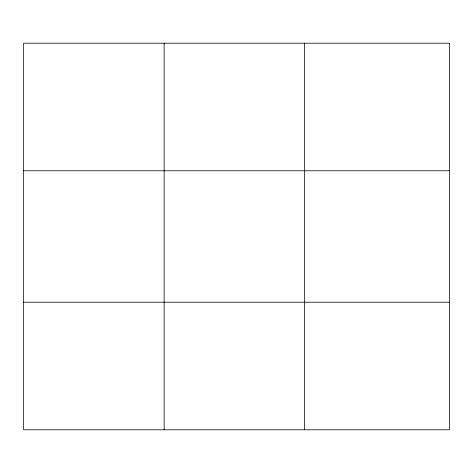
<?xml version="1.0" encoding="UTF-8"?>
<svg xmlns="http://www.w3.org/2000/svg" width="473" height="473" viewBox="0 0 473 473"><rect width="100%" height="100%" fill="white"/><g stroke="black" fill="none" stroke-linecap="round" stroke-linejoin="round"><path stroke-width="0.71" d="M164.131 43.209L164.131 429.791M304.612 43.209L304.612 429.791M23.65 170.783L449.35 170.783M23.65 302.217L449.35 302.217M449.35 43.209L449.35 429.791L23.65 429.791L23.65 43.209L449.35 43.209"/></g></svg>
